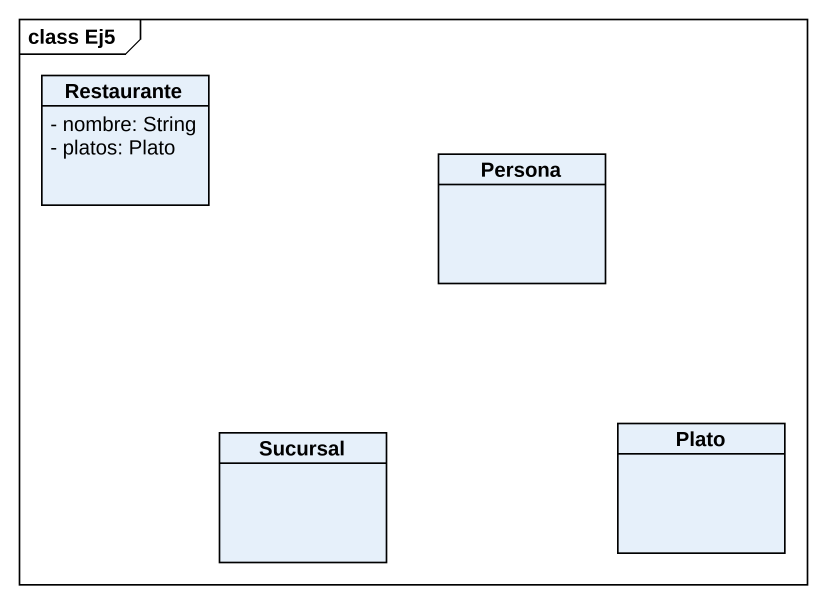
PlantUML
@startuml
mainframe class Ej5
hide circle
hide empty members
skinparam classAttributeIconSize 0
class Restaurante {
  - nombre: String
  - platos: Plato
}
class Persona
class Sucursal
class Plato
@enduml
